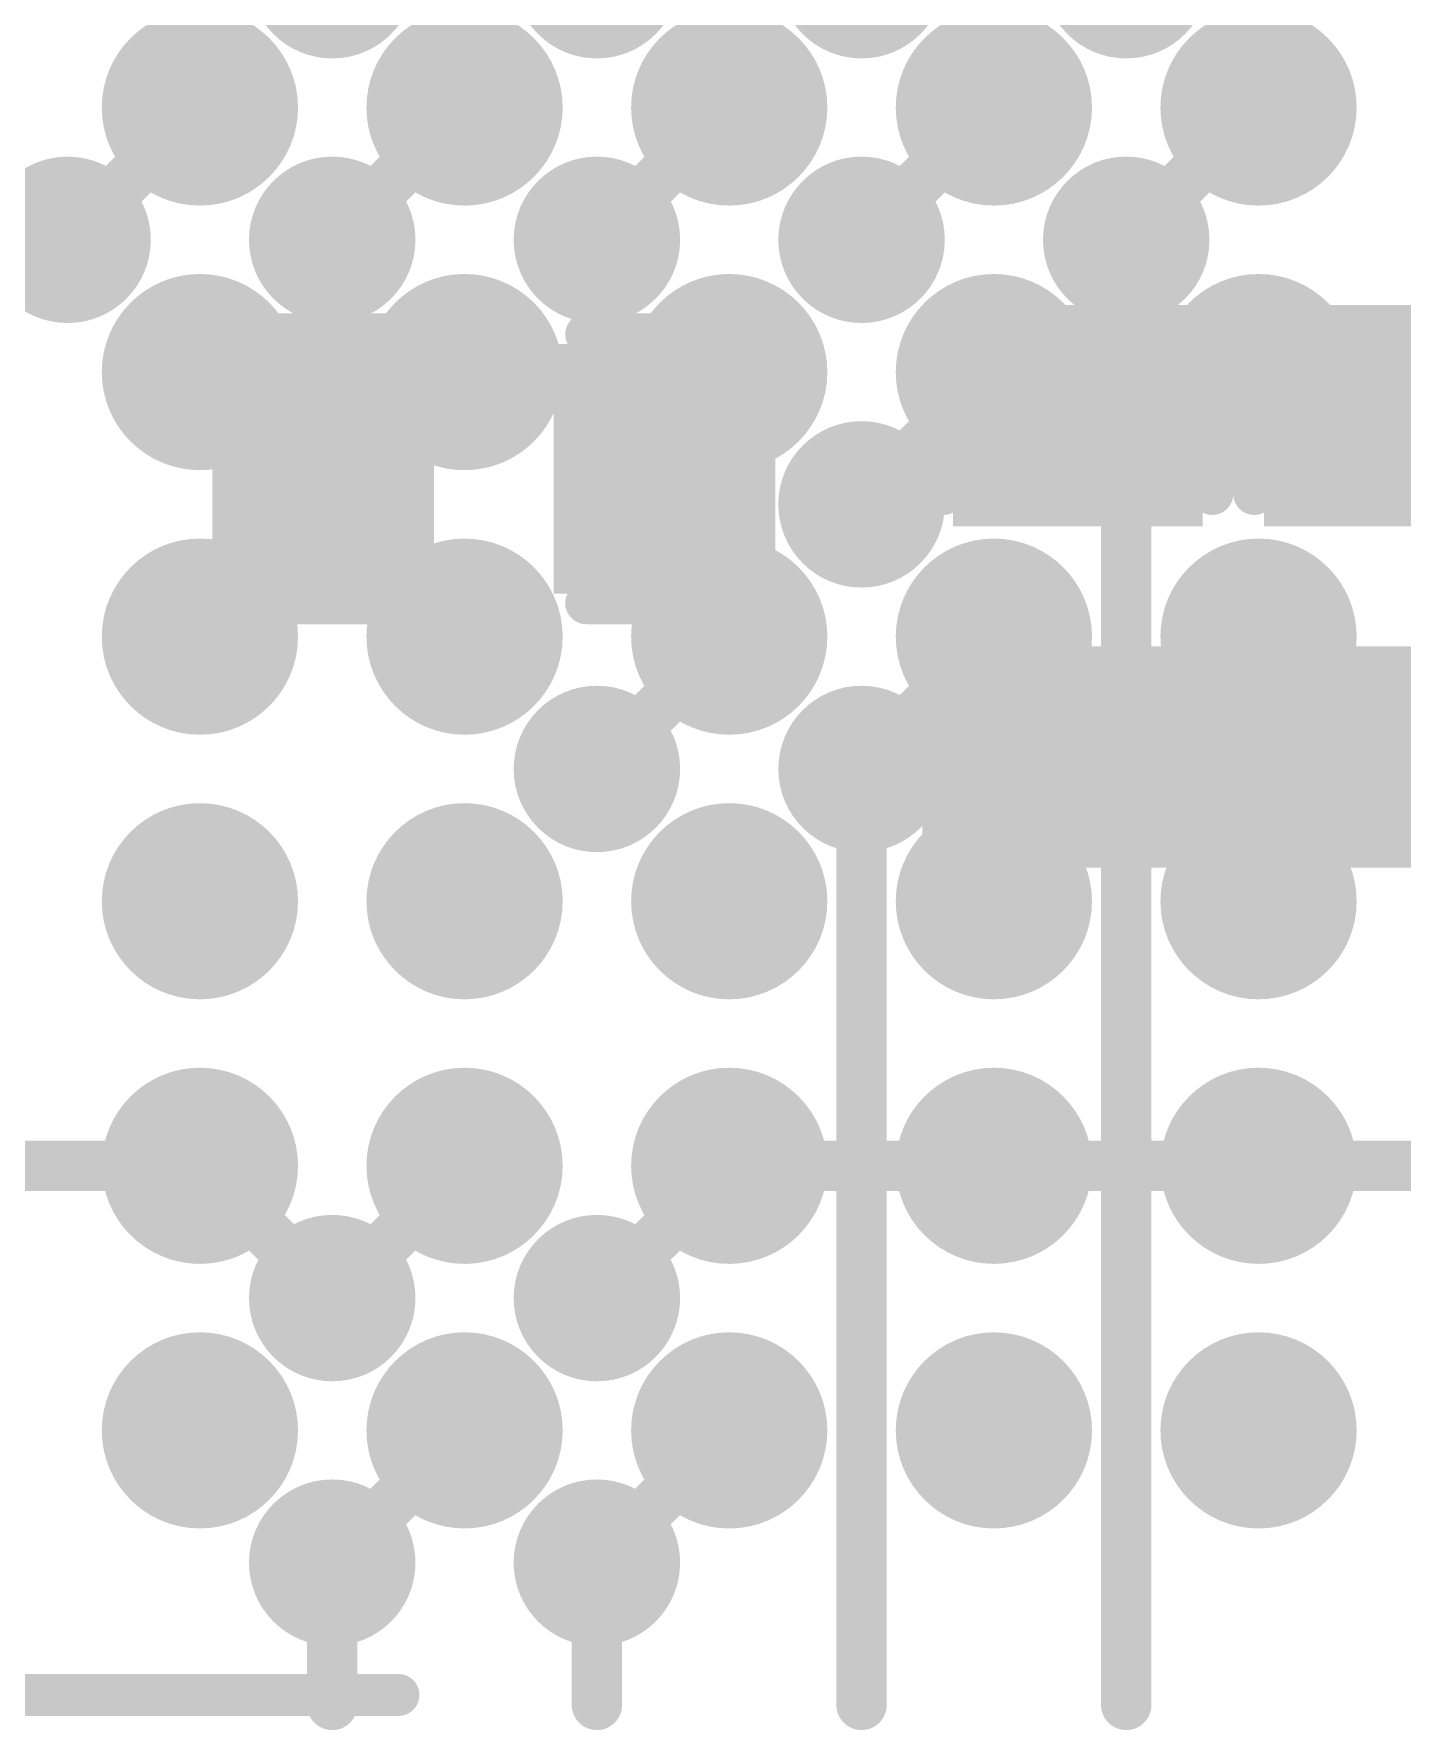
# Model space of a CAD drawing. Header units: inches. Extents: x 0 to 5376, y 0 to 5416.
# Drawn here: x 11.18 to 15.32, y 170.89 to 176.02 of the extents above; entities that cross this region are included whole.
import ezdxf

# ---------------------------------------------------------------- set-up
doc = ezdxf.new("R2010")
doc.units = ezdxf.units.IN
for name, color, linetype in [('Bottom Layer', 5, 'Continuous'), ('Bottom Overlay', 54, 'Continuous'), ('Bottom Paste', 16, 'Continuous'), ('Bottom Solder', 6, 'Continuous'), ('Layer 1', 16, 'Continuous'), ('Layer 2', 76, 'Continuous'), ('Top Layer', 1, 'Continuous'), ('Top Overlay', 2, 'Continuous'), ('Top Paste', 8, 'Continuous'), ('Top Solder', 216, 'Continuous'), ('Via Holes', 16, 'Continuous')]:
    doc.layers.add(name, color=color, linetype=linetype)

msp = doc.modelspace()

# ---------------------------------------------------------------- hatches: boundary and pattern name
at = {"layer": 'Bottom Layer'}
h = msp.add_hatch(color=5, dxfattribs=at)
edge = h.paths.add_edge_path()
edge.add_arc((11.2846, 175.3934), 0.15, 0, 360)
h = msp.add_hatch(color=5, dxfattribs=at)
edge = h.paths.add_edge_path()
edge.add_arc((12.0846, 175.3934), 0.15, 0, 360)
h = msp.add_hatch(color=5, dxfattribs=at)
edge = h.paths.add_edge_path()
edge.add_arc((12.8846, 175.3934), 0.15, 0, 360)
h = msp.add_hatch(color=5, dxfattribs=at)
edge = h.paths.add_edge_path()
edge.add_arc((13.6846, 175.3934), 0.15, 0, 360)
h = msp.add_hatch(color=5, dxfattribs=at)
edge = h.paths.add_edge_path()
edge.add_arc((14.4846, 175.3934), 0.15, 0, 360)
for points in [[(14.0209, 175.0439), (14.6559, 175.0439), (14.6559, 174.5867), (14.0209, 174.5867)], [(14.9607, 175.0439), (15.5957, 175.0439), (15.5957, 174.5867), (14.9607, 174.5867)], [(12.3318, 175.0185), (12.3318, 174.3835), (11.8746, 174.3835), (11.8746, 175.0185)], [(13.2716, 175.0185), (13.2716, 174.3835), (12.8144, 174.3835), (12.8144, 175.0185)], [(14.0209, 174.1041), (14.6559, 174.1041), (14.6559, 173.6469), (14.0209, 173.6469)], [(14.9607, 174.1041), (15.5957, 174.1041), (15.5957, 173.6469), (14.9607, 173.6469)]]:
    msp.add_hatch(color=5, dxfattribs=at).paths.add_polyline_path(points)
h = msp.add_hatch(color=5, dxfattribs=at)
edge = h.paths.add_edge_path()
edge.add_arc((13.6846, 174.5934), 0.15, 0, 360)
h = msp.add_hatch(color=5, dxfattribs=at)
edge = h.paths.add_edge_path()
edge.add_arc((12.8846, 173.7934), 0.15, 0, 360)
h = msp.add_hatch(color=5, dxfattribs=at)
edge = h.paths.add_edge_path()
edge.add_arc((13.6846, 173.7934), 0.15, 0, 360)
h = msp.add_hatch(color=5, dxfattribs=at)
edge = h.paths.add_edge_path()
edge.add_arc((12.0846, 172.1934), 0.15, 0, 360)
h = msp.add_hatch(color=5, dxfattribs=at)
edge = h.paths.add_edge_path()
edge.add_arc((12.8846, 172.1934), 0.15, 0, 360)
h = msp.add_hatch(color=5, dxfattribs=at)
edge = h.paths.add_edge_path()
edge.add_arc((12.0846, 171.3934), 0.15, 0, 360)
h = msp.add_hatch(color=5, dxfattribs=at)
edge = h.paths.add_edge_path()
edge.add_arc((12.8846, 171.3934), 0.15, 0, 360)
at = {"layer": 'Bottom Paste'}
for points in [[(14.0209, 175.0439), (14.6559, 175.0439), (14.6559, 174.5867), (14.0209, 174.5867)], [(14.9607, 175.0439), (15.5957, 175.0439), (15.5957, 174.5867), (14.9607, 174.5867)], [(12.3318, 175.0185), (12.3318, 174.3835), (11.8746, 174.3835), (11.8746, 175.0185)], [(13.2716, 175.0185), (13.2716, 174.3835), (12.8144, 174.3835), (12.8144, 175.0185)], [(14.0209, 174.1041), (14.6559, 174.1041), (14.6559, 173.6469), (14.0209, 173.6469)], [(14.9607, 174.1041), (15.5957, 174.1041), (15.5957, 173.6469), (14.9607, 173.6469)]]:
    msp.add_hatch(color=16, dxfattribs=at).paths.add_polyline_path(points)
at = {"layer": 'Bottom Solder'}
h = msp.add_hatch(color=6, dxfattribs=at)
edge = h.paths.add_edge_path()
edge.add_arc((12.0846, 176.1934), 0.2516, 0, 360)
h = msp.add_hatch(color=6, dxfattribs=at)
edge = h.paths.add_edge_path()
edge.add_arc((12.8846, 176.1934), 0.2516, 0, 360)
h = msp.add_hatch(color=6, dxfattribs=at)
edge = h.paths.add_edge_path()
edge.add_arc((13.6846, 176.1934), 0.2516, 0, 360)
h = msp.add_hatch(color=6, dxfattribs=at)
edge = h.paths.add_edge_path()
edge.add_arc((14.4846, 176.1934), 0.2516, 0, 360)
h = msp.add_hatch(color=6, dxfattribs=at)
edge = h.paths.add_edge_path()
edge.add_arc((11.2846, 175.3934), 0.2516, 0, 360)
h = msp.add_hatch(color=6, dxfattribs=at)
edge = h.paths.add_edge_path()
edge.add_arc((12.0846, 175.3934), 0.2516, 0, 360)
h = msp.add_hatch(color=6, dxfattribs=at)
edge = h.paths.add_edge_path()
edge.add_arc((12.8846, 175.3934), 0.2516, 0, 360)
h = msp.add_hatch(color=6, dxfattribs=at)
edge = h.paths.add_edge_path()
edge.add_arc((13.6846, 175.3934), 0.2516, 0, 360)
h = msp.add_hatch(color=6, dxfattribs=at)
edge = h.paths.add_edge_path()
edge.add_arc((14.4846, 175.3934), 0.2516, 0, 360)
for points in [[(13.9609, 175.1039), (14.7159, 175.1039), (14.7159, 174.5267), (13.9609, 174.5267)], [(14.9007, 175.1039), (15.6557, 175.1039), (15.6557, 174.5267), (14.9007, 174.5267)], [(12.3918, 175.0785), (12.3918, 174.3235), (11.8146, 174.3235), (11.8146, 175.0785)], [(13.3316, 175.0785), (13.3316, 174.3235), (12.7544, 174.3235), (12.7544, 175.0785)], [(13.9609, 174.1641), (14.7159, 174.1641), (14.7159, 173.5869), (13.9609, 173.5869)], [(14.9007, 174.1641), (15.6557, 174.1641), (15.6557, 173.5869), (14.9007, 173.5869)]]:
    msp.add_hatch(color=6, dxfattribs=at).paths.add_polyline_path(points)
h = msp.add_hatch(color=6, dxfattribs=at)
edge = h.paths.add_edge_path()
edge.add_arc((13.6846, 174.5934), 0.2516, 0, 360)
h = msp.add_hatch(color=6, dxfattribs=at)
edge = h.paths.add_edge_path()
edge.add_arc((12.8846, 173.7934), 0.2516, 0, 360)
h = msp.add_hatch(color=6, dxfattribs=at)
edge = h.paths.add_edge_path()
edge.add_arc((13.6846, 173.7934), 0.2516, 0, 360)
h = msp.add_hatch(color=6, dxfattribs=at)
edge = h.paths.add_edge_path()
edge.add_arc((12.0846, 172.1934), 0.2516, 0, 360)
h = msp.add_hatch(color=6, dxfattribs=at)
edge = h.paths.add_edge_path()
edge.add_arc((12.8846, 172.1934), 0.2516, 0, 360)
h = msp.add_hatch(color=6, dxfattribs=at)
edge = h.paths.add_edge_path()
edge.add_arc((12.0846, 171.3934), 0.2516, 0, 360)
h = msp.add_hatch(color=6, dxfattribs=at)
edge = h.paths.add_edge_path()
edge.add_arc((12.8846, 171.3934), 0.2516, 0, 360)
at = {"layer": 'Layer 1'}
h = msp.add_hatch(color=16, dxfattribs=at)
edge = h.paths.add_edge_path()
edge.add_arc((11.2846, 175.3934), 0.15, 0, 360)
h = msp.add_hatch(color=16, dxfattribs=at)
edge = h.paths.add_edge_path()
edge.add_arc((12.0846, 175.3934), 0.15, 0, 360)
h = msp.add_hatch(color=16, dxfattribs=at)
edge = h.paths.add_edge_path()
edge.add_arc((12.8846, 175.3934), 0.15, 0, 360)
h = msp.add_hatch(color=16, dxfattribs=at)
edge = h.paths.add_edge_path()
edge.add_arc((13.6846, 175.3934), 0.15, 0, 360)
h = msp.add_hatch(color=16, dxfattribs=at)
edge = h.paths.add_edge_path()
edge.add_arc((14.4846, 175.3934), 0.15, 0, 360)
h = msp.add_hatch(color=16, dxfattribs=at)
edge = h.paths.add_edge_path()
edge.add_arc((13.6846, 174.5934), 0.15, 0, 360)
h = msp.add_hatch(color=16, dxfattribs=at)
edge = h.paths.add_edge_path()
edge.add_arc((12.8846, 173.7934), 0.15, 0, 360)
h = msp.add_hatch(color=16, dxfattribs=at)
edge = h.paths.add_edge_path()
edge.add_arc((13.6846, 173.7934), 0.15, 0, 360)
h = msp.add_hatch(color=16, dxfattribs=at)
edge = h.paths.add_edge_path()
edge.add_arc((12.0846, 172.1934), 0.15, 0, 360)
h = msp.add_hatch(color=16, dxfattribs=at)
edge = h.paths.add_edge_path()
edge.add_arc((12.8846, 172.1934), 0.15, 0, 360)
h = msp.add_hatch(color=16, dxfattribs=at)
edge = h.paths.add_edge_path()
edge.add_arc((12.0846, 171.3934), 0.15, 0, 360)
h = msp.add_hatch(color=16, dxfattribs=at)
edge = h.paths.add_edge_path()
edge.add_arc((12.8846, 171.3934), 0.15, 0, 360)
at = {"layer": 'Layer 2'}
h = msp.add_hatch(color=76, dxfattribs=at)
edge = h.paths.add_edge_path()
edge.add_arc((11.2846, 175.3934), 0.15, 0, 360)
h = msp.add_hatch(color=76, dxfattribs=at)
edge = h.paths.add_edge_path()
edge.add_arc((12.0846, 175.3934), 0.15, 0, 360)
h = msp.add_hatch(color=76, dxfattribs=at)
edge = h.paths.add_edge_path()
edge.add_arc((12.8846, 175.3934), 0.15, 0, 360)
h = msp.add_hatch(color=76, dxfattribs=at)
edge = h.paths.add_edge_path()
edge.add_arc((13.6846, 175.3934), 0.15, 0, 360)
h = msp.add_hatch(color=76, dxfattribs=at)
edge = h.paths.add_edge_path()
edge.add_arc((14.4846, 175.3934), 0.15, 0, 360)
h = msp.add_hatch(color=76, dxfattribs=at)
edge = h.paths.add_edge_path()
edge.add_arc((13.6846, 174.5934), 0.15, 0, 360)
h = msp.add_hatch(color=76, dxfattribs=at)
edge = h.paths.add_edge_path()
edge.add_arc((12.8846, 173.7934), 0.15, 0, 360)
h = msp.add_hatch(color=76, dxfattribs=at)
edge = h.paths.add_edge_path()
edge.add_arc((13.6846, 173.7934), 0.15, 0, 360)
h = msp.add_hatch(color=76, dxfattribs=at)
edge = h.paths.add_edge_path()
edge.add_arc((12.0846, 172.1934), 0.15, 0, 360)
h = msp.add_hatch(color=76, dxfattribs=at)
edge = h.paths.add_edge_path()
edge.add_arc((12.8846, 172.1934), 0.15, 0, 360)
h = msp.add_hatch(color=76, dxfattribs=at)
edge = h.paths.add_edge_path()
edge.add_arc((12.0846, 171.3934), 0.15, 0, 360)
h = msp.add_hatch(color=76, dxfattribs=at)
edge = h.paths.add_edge_path()
edge.add_arc((12.8846, 171.3934), 0.15, 0, 360)
at = {"layer": 'Top Layer'}
h = msp.add_hatch(color=1, dxfattribs=at)
edge = h.paths.add_edge_path()
edge.add_arc((11.6846, 175.7934), 0.195, 0, 360)
h = msp.add_hatch(color=1, dxfattribs=at)
edge = h.paths.add_edge_path()
edge.add_arc((12.4846, 175.7934), 0.195, 0, 360)
h = msp.add_hatch(color=1, dxfattribs=at)
edge = h.paths.add_edge_path()
edge.add_arc((13.2846, 175.7934), 0.195, 0, 360)
h = msp.add_hatch(color=1, dxfattribs=at)
edge = h.paths.add_edge_path()
edge.add_arc((14.0846, 175.7934), 0.195, 0, 360)
h = msp.add_hatch(color=1, dxfattribs=at)
edge = h.paths.add_edge_path()
edge.add_arc((14.8846, 175.7934), 0.195, 0, 360)
h = msp.add_hatch(color=1, dxfattribs=at)
edge = h.paths.add_edge_path()
edge.add_arc((11.2846, 175.3934), 0.15, 0, 360)
h = msp.add_hatch(color=1, dxfattribs=at)
edge = h.paths.add_edge_path()
edge.add_arc((12.0846, 175.3934), 0.15, 0, 360)
h = msp.add_hatch(color=1, dxfattribs=at)
edge = h.paths.add_edge_path()
edge.add_arc((12.8846, 175.3934), 0.15, 0, 360)
h = msp.add_hatch(color=1, dxfattribs=at)
edge = h.paths.add_edge_path()
edge.add_arc((13.6846, 175.3934), 0.15, 0, 360)
h = msp.add_hatch(color=1, dxfattribs=at)
edge = h.paths.add_edge_path()
edge.add_arc((14.4846, 175.3934), 0.15, 0, 360)
h = msp.add_hatch(color=1, dxfattribs=at)
edge = h.paths.add_edge_path()
edge.add_arc((11.6846, 174.9934), 0.195, 0, 360)
h = msp.add_hatch(color=1, dxfattribs=at)
edge = h.paths.add_edge_path()
edge.add_arc((12.4846, 174.9934), 0.195, 0, 360)
h = msp.add_hatch(color=1, dxfattribs=at)
edge = h.paths.add_edge_path()
edge.add_arc((13.2846, 174.9934), 0.195, 0, 360)
h = msp.add_hatch(color=1, dxfattribs=at)
edge = h.paths.add_edge_path()
edge.add_arc((14.0846, 174.9934), 0.195, 0, 360)
h = msp.add_hatch(color=1, dxfattribs=at)
edge = h.paths.add_edge_path()
edge.add_arc((14.8846, 174.9934), 0.195, 0, 360)
h = msp.add_hatch(color=1, dxfattribs=at)
edge = h.paths.add_edge_path()
edge.add_arc((13.6846, 174.5934), 0.15, 0, 360)
h = msp.add_hatch(color=1, dxfattribs=at)
edge = h.paths.add_edge_path()
edge.add_arc((11.6846, 174.1934), 0.195, 0, 360)
h = msp.add_hatch(color=1, dxfattribs=at)
edge = h.paths.add_edge_path()
edge.add_arc((12.4846, 174.1934), 0.195, 0, 360)
h = msp.add_hatch(color=1, dxfattribs=at)
edge = h.paths.add_edge_path()
edge.add_arc((13.2846, 174.1934), 0.195, 0, 360)
h = msp.add_hatch(color=1, dxfattribs=at)
edge = h.paths.add_edge_path()
edge.add_arc((14.0846, 174.1934), 0.195, 0, 360)
h = msp.add_hatch(color=1, dxfattribs=at)
edge = h.paths.add_edge_path()
edge.add_arc((14.8846, 174.1934), 0.195, 0, 360)
h = msp.add_hatch(color=1, dxfattribs=at)
edge = h.paths.add_edge_path()
edge.add_arc((12.8846, 173.7934), 0.15, 0, 360)
h = msp.add_hatch(color=1, dxfattribs=at)
edge = h.paths.add_edge_path()
edge.add_arc((13.6846, 173.7934), 0.15, 0, 360)
h = msp.add_hatch(color=1, dxfattribs=at)
edge = h.paths.add_edge_path()
edge.add_arc((11.6846, 173.3934), 0.195, 0, 360)
h = msp.add_hatch(color=1, dxfattribs=at)
edge = h.paths.add_edge_path()
edge.add_arc((12.4846, 173.3934), 0.195, 0, 360)
h = msp.add_hatch(color=1, dxfattribs=at)
edge = h.paths.add_edge_path()
edge.add_arc((13.2846, 173.3934), 0.195, 0, 360)
h = msp.add_hatch(color=1, dxfattribs=at)
edge = h.paths.add_edge_path()
edge.add_arc((14.0846, 173.3934), 0.195, 0, 360)
h = msp.add_hatch(color=1, dxfattribs=at)
edge = h.paths.add_edge_path()
edge.add_arc((14.8846, 173.3934), 0.195, 0, 360)
h = msp.add_hatch(color=1, dxfattribs=at)
edge = h.paths.add_edge_path()
edge.add_arc((11.6846, 172.5934), 0.195, 0, 360)
h = msp.add_hatch(color=1, dxfattribs=at)
edge = h.paths.add_edge_path()
edge.add_arc((12.4846, 172.5934), 0.195, 0, 360)
h = msp.add_hatch(color=1, dxfattribs=at)
edge = h.paths.add_edge_path()
edge.add_arc((13.2846, 172.5934), 0.195, 0, 360)
h = msp.add_hatch(color=1, dxfattribs=at)
edge = h.paths.add_edge_path()
edge.add_arc((14.0846, 172.5934), 0.195, 0, 360)
h = msp.add_hatch(color=1, dxfattribs=at)
edge = h.paths.add_edge_path()
edge.add_arc((14.8846, 172.5934), 0.195, 0, 360)
h = msp.add_hatch(color=1, dxfattribs=at)
edge = h.paths.add_edge_path()
edge.add_arc((12.0846, 172.1934), 0.15, 0, 360)
h = msp.add_hatch(color=1, dxfattribs=at)
edge = h.paths.add_edge_path()
edge.add_arc((12.8846, 172.1934), 0.15, 0, 360)
h = msp.add_hatch(color=1, dxfattribs=at)
edge = h.paths.add_edge_path()
edge.add_arc((11.6846, 171.7934), 0.195, 0, 360)
h = msp.add_hatch(color=1, dxfattribs=at)
edge = h.paths.add_edge_path()
edge.add_arc((12.4846, 171.7934), 0.195, 0, 360)
h = msp.add_hatch(color=1, dxfattribs=at)
edge = h.paths.add_edge_path()
edge.add_arc((13.2846, 171.7934), 0.195, 0, 360)
h = msp.add_hatch(color=1, dxfattribs=at)
edge = h.paths.add_edge_path()
edge.add_arc((14.0846, 171.7934), 0.195, 0, 360)
h = msp.add_hatch(color=1, dxfattribs=at)
edge = h.paths.add_edge_path()
edge.add_arc((14.8846, 171.7934), 0.195, 0, 360)
h = msp.add_hatch(color=1, dxfattribs=at)
edge = h.paths.add_edge_path()
edge.add_arc((12.0846, 171.3934), 0.15, 0, 360)
h = msp.add_hatch(color=1, dxfattribs=at)
edge = h.paths.add_edge_path()
edge.add_arc((12.8846, 171.3934), 0.15, 0, 360)
at = {"layer": 'Top Paste'}
h = msp.add_hatch(color=8, dxfattribs=at)
edge = h.paths.add_edge_path()
edge.add_arc((11.6846, 175.7934), 0.195, 0, 360)
h = msp.add_hatch(color=8, dxfattribs=at)
edge = h.paths.add_edge_path()
edge.add_arc((12.4846, 175.7934), 0.195, 0, 360)
h = msp.add_hatch(color=8, dxfattribs=at)
edge = h.paths.add_edge_path()
edge.add_arc((13.2846, 175.7934), 0.195, 0, 360)
h = msp.add_hatch(color=8, dxfattribs=at)
edge = h.paths.add_edge_path()
edge.add_arc((14.0846, 175.7934), 0.195, 0, 360)
h = msp.add_hatch(color=8, dxfattribs=at)
edge = h.paths.add_edge_path()
edge.add_arc((14.8846, 175.7934), 0.195, 0, 360)
h = msp.add_hatch(color=8, dxfattribs=at)
edge = h.paths.add_edge_path()
edge.add_arc((11.6846, 174.9934), 0.195, 0, 360)
h = msp.add_hatch(color=8, dxfattribs=at)
edge = h.paths.add_edge_path()
edge.add_arc((12.4846, 174.9934), 0.195, 0, 360)
h = msp.add_hatch(color=8, dxfattribs=at)
edge = h.paths.add_edge_path()
edge.add_arc((13.2846, 174.9934), 0.195, 0, 360)
h = msp.add_hatch(color=8, dxfattribs=at)
edge = h.paths.add_edge_path()
edge.add_arc((14.0846, 174.9934), 0.195, 0, 360)
h = msp.add_hatch(color=8, dxfattribs=at)
edge = h.paths.add_edge_path()
edge.add_arc((14.8846, 174.9934), 0.195, 0, 360)
h = msp.add_hatch(color=8, dxfattribs=at)
edge = h.paths.add_edge_path()
edge.add_arc((11.6846, 174.1934), 0.195, 0, 360)
h = msp.add_hatch(color=8, dxfattribs=at)
edge = h.paths.add_edge_path()
edge.add_arc((12.4846, 174.1934), 0.195, 0, 360)
h = msp.add_hatch(color=8, dxfattribs=at)
edge = h.paths.add_edge_path()
edge.add_arc((13.2846, 174.1934), 0.195, 0, 360)
h = msp.add_hatch(color=8, dxfattribs=at)
edge = h.paths.add_edge_path()
edge.add_arc((14.0846, 174.1934), 0.195, 0, 360)
h = msp.add_hatch(color=8, dxfattribs=at)
edge = h.paths.add_edge_path()
edge.add_arc((14.8846, 174.1934), 0.195, 0, 360)
h = msp.add_hatch(color=8, dxfattribs=at)
edge = h.paths.add_edge_path()
edge.add_arc((11.6846, 173.3934), 0.195, 0, 360)
h = msp.add_hatch(color=8, dxfattribs=at)
edge = h.paths.add_edge_path()
edge.add_arc((12.4846, 173.3934), 0.195, 0, 360)
h = msp.add_hatch(color=8, dxfattribs=at)
edge = h.paths.add_edge_path()
edge.add_arc((13.2846, 173.3934), 0.195, 0, 360)
h = msp.add_hatch(color=8, dxfattribs=at)
edge = h.paths.add_edge_path()
edge.add_arc((14.0846, 173.3934), 0.195, 0, 360)
h = msp.add_hatch(color=8, dxfattribs=at)
edge = h.paths.add_edge_path()
edge.add_arc((14.8846, 173.3934), 0.195, 0, 360)
h = msp.add_hatch(color=8, dxfattribs=at)
edge = h.paths.add_edge_path()
edge.add_arc((11.6846, 172.5934), 0.195, 0, 360)
h = msp.add_hatch(color=8, dxfattribs=at)
edge = h.paths.add_edge_path()
edge.add_arc((12.4846, 172.5934), 0.195, 0, 360)
h = msp.add_hatch(color=8, dxfattribs=at)
edge = h.paths.add_edge_path()
edge.add_arc((13.2846, 172.5934), 0.195, 0, 360)
h = msp.add_hatch(color=8, dxfattribs=at)
edge = h.paths.add_edge_path()
edge.add_arc((14.0846, 172.5934), 0.195, 0, 360)
h = msp.add_hatch(color=8, dxfattribs=at)
edge = h.paths.add_edge_path()
edge.add_arc((14.8846, 172.5934), 0.195, 0, 360)
h = msp.add_hatch(color=8, dxfattribs=at)
edge = h.paths.add_edge_path()
edge.add_arc((11.6846, 171.7934), 0.195, 0, 360)
h = msp.add_hatch(color=8, dxfattribs=at)
edge = h.paths.add_edge_path()
edge.add_arc((12.4846, 171.7934), 0.195, 0, 360)
h = msp.add_hatch(color=8, dxfattribs=at)
edge = h.paths.add_edge_path()
edge.add_arc((13.2846, 171.7934), 0.195, 0, 360)
h = msp.add_hatch(color=8, dxfattribs=at)
edge = h.paths.add_edge_path()
edge.add_arc((14.0846, 171.7934), 0.195, 0, 360)
h = msp.add_hatch(color=8, dxfattribs=at)
edge = h.paths.add_edge_path()
edge.add_arc((14.8846, 171.7934), 0.195, 0, 360)
at = {"layer": 'Top Solder'}
h = msp.add_hatch(color=216, dxfattribs=at)
edge = h.paths.add_edge_path()
edge.add_arc((12.0846, 176.1934), 0.2516, 0, 360)
h = msp.add_hatch(color=216, dxfattribs=at)
edge = h.paths.add_edge_path()
edge.add_arc((12.8846, 176.1934), 0.2516, 0, 360)
h = msp.add_hatch(color=216, dxfattribs=at)
edge = h.paths.add_edge_path()
edge.add_arc((13.6846, 176.1934), 0.2516, 0, 360)
h = msp.add_hatch(color=216, dxfattribs=at)
edge = h.paths.add_edge_path()
edge.add_arc((14.4846, 176.1934), 0.2516, 0, 360)
h = msp.add_hatch(color=216, dxfattribs=at)
edge = h.paths.add_edge_path()
edge.add_arc((11.6846, 175.7934), 0.2966, 0, 360)
h = msp.add_hatch(color=216, dxfattribs=at)
edge = h.paths.add_edge_path()
edge.add_arc((12.4846, 175.7934), 0.2966, 0, 360)
h = msp.add_hatch(color=216, dxfattribs=at)
edge = h.paths.add_edge_path()
edge.add_arc((13.2846, 175.7934), 0.2966, 0, 360)
h = msp.add_hatch(color=216, dxfattribs=at)
edge = h.paths.add_edge_path()
edge.add_arc((14.0846, 175.7934), 0.2966, 0, 360)
h = msp.add_hatch(color=216, dxfattribs=at)
edge = h.paths.add_edge_path()
edge.add_arc((14.8846, 175.7934), 0.2966, 0, 360)
h = msp.add_hatch(color=216, dxfattribs=at)
edge = h.paths.add_edge_path()
edge.add_arc((11.2846, 175.3934), 0.2516, 0, 360)
h = msp.add_hatch(color=216, dxfattribs=at)
edge = h.paths.add_edge_path()
edge.add_arc((12.0846, 175.3934), 0.2516, 0, 360)
h = msp.add_hatch(color=216, dxfattribs=at)
edge = h.paths.add_edge_path()
edge.add_arc((12.8846, 175.3934), 0.2516, 0, 360)
h = msp.add_hatch(color=216, dxfattribs=at)
edge = h.paths.add_edge_path()
edge.add_arc((13.6846, 175.3934), 0.2516, 0, 360)
h = msp.add_hatch(color=216, dxfattribs=at)
edge = h.paths.add_edge_path()
edge.add_arc((14.4846, 175.3934), 0.2516, 0, 360)
h = msp.add_hatch(color=216, dxfattribs=at)
edge = h.paths.add_edge_path()
edge.add_arc((11.6846, 174.9934), 0.2966, 0, 360)
h = msp.add_hatch(color=216, dxfattribs=at)
edge = h.paths.add_edge_path()
edge.add_arc((12.4846, 174.9934), 0.2966, 0, 360)
h = msp.add_hatch(color=216, dxfattribs=at)
edge = h.paths.add_edge_path()
edge.add_arc((13.2846, 174.9934), 0.2966, 0, 360)
h = msp.add_hatch(color=216, dxfattribs=at)
edge = h.paths.add_edge_path()
edge.add_arc((14.0846, 174.9934), 0.2966, 0, 360)
h = msp.add_hatch(color=216, dxfattribs=at)
edge = h.paths.add_edge_path()
edge.add_arc((14.8846, 174.9934), 0.2966, 0, 360)
h = msp.add_hatch(color=216, dxfattribs=at)
edge = h.paths.add_edge_path()
edge.add_arc((13.6846, 174.5934), 0.2516, 0, 360)
h = msp.add_hatch(color=216, dxfattribs=at)
edge = h.paths.add_edge_path()
edge.add_arc((11.6846, 174.1934), 0.2966, 0, 360)
h = msp.add_hatch(color=216, dxfattribs=at)
edge = h.paths.add_edge_path()
edge.add_arc((12.4846, 174.1934), 0.2966, 0, 360)
h = msp.add_hatch(color=216, dxfattribs=at)
edge = h.paths.add_edge_path()
edge.add_arc((13.2846, 174.1934), 0.2966, 0, 360)
h = msp.add_hatch(color=216, dxfattribs=at)
edge = h.paths.add_edge_path()
edge.add_arc((14.0846, 174.1934), 0.2966, 0, 360)
h = msp.add_hatch(color=216, dxfattribs=at)
edge = h.paths.add_edge_path()
edge.add_arc((14.8846, 174.1934), 0.2966, 0, 360)
h = msp.add_hatch(color=216, dxfattribs=at)
edge = h.paths.add_edge_path()
edge.add_arc((12.8846, 173.7934), 0.2516, 0, 360)
h = msp.add_hatch(color=216, dxfattribs=at)
edge = h.paths.add_edge_path()
edge.add_arc((13.6846, 173.7934), 0.2516, 0, 360)
h = msp.add_hatch(color=216, dxfattribs=at)
edge = h.paths.add_edge_path()
edge.add_arc((11.6846, 173.3934), 0.2966, 0, 360)
h = msp.add_hatch(color=216, dxfattribs=at)
edge = h.paths.add_edge_path()
edge.add_arc((12.4846, 173.3934), 0.2966, 0, 360)
h = msp.add_hatch(color=216, dxfattribs=at)
edge = h.paths.add_edge_path()
edge.add_arc((13.2846, 173.3934), 0.2966, 0, 360)
h = msp.add_hatch(color=216, dxfattribs=at)
edge = h.paths.add_edge_path()
edge.add_arc((14.0846, 173.3934), 0.2966, 0, 360)
h = msp.add_hatch(color=216, dxfattribs=at)
edge = h.paths.add_edge_path()
edge.add_arc((14.8846, 173.3934), 0.2966, 0, 360)
h = msp.add_hatch(color=216, dxfattribs=at)
edge = h.paths.add_edge_path()
edge.add_arc((11.6846, 172.5934), 0.2966, 0, 360)
h = msp.add_hatch(color=216, dxfattribs=at)
edge = h.paths.add_edge_path()
edge.add_arc((12.4846, 172.5934), 0.2966, 0, 360)
h = msp.add_hatch(color=216, dxfattribs=at)
edge = h.paths.add_edge_path()
edge.add_arc((13.2846, 172.5934), 0.2966, 0, 360)
h = msp.add_hatch(color=216, dxfattribs=at)
edge = h.paths.add_edge_path()
edge.add_arc((14.0846, 172.5934), 0.2966, 0, 360)
h = msp.add_hatch(color=216, dxfattribs=at)
edge = h.paths.add_edge_path()
edge.add_arc((14.8846, 172.5934), 0.2966, 0, 360)
h = msp.add_hatch(color=216, dxfattribs=at)
edge = h.paths.add_edge_path()
edge.add_arc((12.0846, 172.1934), 0.2516, 0, 360)
h = msp.add_hatch(color=216, dxfattribs=at)
edge = h.paths.add_edge_path()
edge.add_arc((12.8846, 172.1934), 0.2516, 0, 360)
h = msp.add_hatch(color=216, dxfattribs=at)
edge = h.paths.add_edge_path()
edge.add_arc((11.6846, 171.7934), 0.2966, 0, 360)
h = msp.add_hatch(color=216, dxfattribs=at)
edge = h.paths.add_edge_path()
edge.add_arc((12.4846, 171.7934), 0.2966, 0, 360)
h = msp.add_hatch(color=216, dxfattribs=at)
edge = h.paths.add_edge_path()
edge.add_arc((13.2846, 171.7934), 0.2966, 0, 360)
h = msp.add_hatch(color=216, dxfattribs=at)
edge = h.paths.add_edge_path()
edge.add_arc((14.0846, 171.7934), 0.2966, 0, 360)
h = msp.add_hatch(color=216, dxfattribs=at)
edge = h.paths.add_edge_path()
edge.add_arc((14.8846, 171.7934), 0.2966, 0, 360)
h = msp.add_hatch(color=216, dxfattribs=at)
edge = h.paths.add_edge_path()
edge.add_arc((12.0846, 171.3934), 0.2516, 0, 360)
h = msp.add_hatch(color=216, dxfattribs=at)
edge = h.paths.add_edge_path()
edge.add_arc((12.8846, 171.3934), 0.2516, 0, 360)
at = {"layer": 'Via Holes'}
h = msp.add_hatch(color=7, dxfattribs=at)
edge = h.paths.add_edge_path()
edge.add_arc((11.2846, 175.3934), 0.1, 0, 360)
h = msp.add_hatch(color=7, dxfattribs=at)
edge = h.paths.add_edge_path()
edge.add_arc((12.0846, 175.3934), 0.1, 0, 360)
h = msp.add_hatch(color=7, dxfattribs=at)
edge = h.paths.add_edge_path()
edge.add_arc((12.8846, 175.3934), 0.1, 0, 360)
h = msp.add_hatch(color=7, dxfattribs=at)
edge = h.paths.add_edge_path()
edge.add_arc((13.6846, 175.3934), 0.1, 0, 360)
h = msp.add_hatch(color=7, dxfattribs=at)
edge = h.paths.add_edge_path()
edge.add_arc((14.4846, 175.3934), 0.1, 0, 360)
h = msp.add_hatch(color=7, dxfattribs=at)
edge = h.paths.add_edge_path()
edge.add_arc((13.6846, 174.5934), 0.1, 0, 360)
h = msp.add_hatch(color=7, dxfattribs=at)
edge = h.paths.add_edge_path()
edge.add_arc((12.8846, 173.7934), 0.1, 0, 360)
h = msp.add_hatch(color=7, dxfattribs=at)
edge = h.paths.add_edge_path()
edge.add_arc((13.6846, 173.7934), 0.1, 0, 360)
h = msp.add_hatch(color=7, dxfattribs=at)
edge = h.paths.add_edge_path()
edge.add_arc((12.0846, 172.1934), 0.1, 0, 360)
h = msp.add_hatch(color=7, dxfattribs=at)
edge = h.paths.add_edge_path()
edge.add_arc((12.8846, 172.1934), 0.1, 0, 360)
h = msp.add_hatch(color=7, dxfattribs=at)
edge = h.paths.add_edge_path()
edge.add_arc((12.0846, 171.3934), 0.1, 0, 360)
h = msp.add_hatch(color=7, dxfattribs=at)
edge = h.paths.add_edge_path()
edge.add_arc((12.8846, 171.3934), 0.1, 0, 360)

# ---------------------------------------------------------------- linework, layer by layer
at = {"layer": 'Bottom Overlay', "const_width": 0.127}
for points in [[(11.7857, 174.2946), (11.7857, 175.1074)], [(11.7857, 175.1074), (12.2937, 175.1074)], [(12.8525, 175.1074), (13.3605, 175.1074)], [(13.3605, 174.2946), (13.3605, 175.1074)], [(13.932, 175.1328), (14.7448, 175.1328)], [(13.932, 174.6248), (13.932, 175.1328)], [(14.7448, 174.6248), (14.7448, 175.1328)], [(14.8718, 175.1328), (15.6846, 175.1328)], [(14.8718, 174.6248), (14.8718, 175.1328)], [(11.7857, 174.2946), (12.2937, 174.2946)], [(12.8525, 174.2946), (13.3605, 174.2946)], [(13.932, 173.558), (13.932, 174.066)], [(14.7448, 173.558), (14.7448, 174.066)], [(14.8718, 173.558), (14.8718, 174.066)], [(13.932, 173.558), (14.7448, 173.558)], [(14.8718, 173.558), (15.6846, 173.558)]]:
    msp.add_lwpolyline(points, dxfattribs=at)
at = {"layer": 'Bottom Overlay', "const_width": 0.0635}
for points in [[(11.7539, 175.1074, 1), (11.8174, 175.1074, 1)], [(11.7539, 175.1074, 1), (11.8174, 175.1074, 1)], [(12.2619, 175.1074, 1), (12.3254, 175.1074, 1)], [(12.8207, 175.1074, 1), (12.8842, 175.1074, 1)], [(13.3287, 175.1074, 1), (13.3922, 175.1074, 1)], [(13.3287, 175.1074, 1), (13.3922, 175.1074, 1)], [(13.9002, 175.1328, 1), (13.9637, 175.1328, 1)], [(13.9002, 175.1328, 1), (13.9637, 175.1328, 1)], [(14.713, 175.1328, 1), (14.7765, 175.1328, 1)], [(14.713, 175.1328, 1), (14.7765, 175.1328, 1)], [(14.84, 175.1328, 1), (14.9035, 175.1328, 1)], [(14.84, 175.1328, 1), (14.9035, 175.1328, 1)], [(13.9002, 174.6248, 1), (13.9637, 174.6248, 1)], [(14.713, 174.6248, 1), (14.7765, 174.6248, 1)], [(14.84, 174.6248, 1), (14.9035, 174.6248, 1)], [(11.7539, 174.2946, 1), (11.8174, 174.2946, 1)], [(11.7539, 174.2946, 1), (11.8174, 174.2946, 1)], [(12.2619, 174.2946, 1), (12.3254, 174.2946, 1)], [(12.8207, 174.2946, 1), (12.8842, 174.2946, 1)], [(13.3287, 174.2946, 1), (13.3922, 174.2946, 1)], [(13.3287, 174.2946, 1), (13.3922, 174.2946, 1)], [(13.9002, 174.066, 1), (13.9637, 174.066, 1)], [(14.713, 174.066, 1), (14.7765, 174.066, 1)], [(14.84, 174.066, 1), (14.9035, 174.066, 1)], [(13.9002, 173.558, 1), (13.9637, 173.558, 1)], [(13.9002, 173.558, 1), (13.9637, 173.558, 1)], [(14.713, 173.558, 1), (14.7765, 173.558, 1)], [(14.713, 173.558, 1), (14.7765, 173.558, 1)], [(14.84, 173.558, 1), (14.9035, 173.558, 1)], [(14.84, 173.558, 1), (14.9035, 173.558, 1)]]:
    msp.add_lwpolyline(points, format="xyb", close=True, dxfattribs=at)
at = {"layer": 'Layer 1', "const_width": 0.1524}
for points in [[(9.2546, 172.5934), (11.6846, 172.5934)], [(11.6846, 172.5934), (12.0846, 172.1934)], [(12.8846, 172.1934), (13.2846, 172.5934)], [(13.2846, 172.5934), (21.3146, 172.5934)]]:
    msp.add_lwpolyline(points, dxfattribs=at)
at = {"layer": 'Layer 1', "const_width": 0.0762}
for points in [[(11.6465, 172.5934, 1), (11.7227, 172.5934, 1)], [(11.6465, 172.5934, 1), (11.7227, 172.5934, 1)], [(13.2465, 172.5934, 1), (13.3227, 172.5934, 1)], [(13.2465, 172.5934, 1), (13.3227, 172.5934, 1)], [(12.0465, 172.1934, 1), (12.1227, 172.1934, 1)], [(12.8465, 172.1934, 1), (12.9227, 172.1934, 1)]]:
    msp.add_lwpolyline(points, format="xyb", close=True, dxfattribs=at)
at = {"layer": 'Top Layer', "const_width": 0.1524}
for points in [[(11.2846, 175.3934), (11.6846, 175.7934)], [(12.0846, 175.3934), (12.4846, 175.7934)], [(12.8846, 175.3934), (13.2846, 175.7934)], [(13.6846, 175.3934), (14.0846, 175.7934)], [(14.4846, 175.3934), (14.8846, 175.7934)], [(14.4846, 170.9634), (14.4846, 175.3934)], [(13.6846, 174.5934), (14.0846, 174.9934)], [(12.8846, 173.7934), (13.2846, 174.1934)], [(13.6846, 173.7934), (14.0846, 174.1934)], [(13.6846, 170.9634), (13.6846, 173.7934)], [(12.0846, 172.1934), (12.4846, 172.5934)], [(12.8846, 172.1934), (13.2846, 172.5934)], [(12.0846, 171.3934), (12.4846, 171.7934)], [(12.8846, 171.3934), (13.2846, 171.7934)], [(12.0846, 170.9634), (12.0846, 171.3934)], [(12.8846, 170.9634), (12.8846, 171.3934)]]:
    msp.add_lwpolyline(points, dxfattribs=at)
at = {"layer": 'Top Layer', "const_width": 0.0762}
for points in [[(11.6465, 175.7934, 1), (11.7227, 175.7934, 1)], [(12.4465, 175.7934, 1), (12.5227, 175.7934, 1)], [(13.2465, 175.7934, 1), (13.3227, 175.7934, 1)], [(14.0465, 175.7934, 1), (14.1227, 175.7934, 1)], [(14.8465, 175.7934, 1), (14.9227, 175.7934, 1)], [(11.2465, 175.3934, 1), (11.3227, 175.3934, 1)], [(12.0465, 175.3934, 1), (12.1227, 175.3934, 1)], [(12.8465, 175.3934, 1), (12.9227, 175.3934, 1)], [(13.6465, 175.3934, 1), (13.7227, 175.3934, 1)], [(14.4465, 175.3934, 1), (14.5227, 175.3934, 1)], [(14.4465, 175.3934, 1), (14.5227, 175.3934, 1)], [(14.0465, 174.9934, 1), (14.1227, 174.9934, 1)], [(13.6465, 174.5934, 1), (13.7227, 174.5934, 1)], [(13.2465, 174.1934, 1), (13.3227, 174.1934, 1)], [(14.0465, 174.1934, 1), (14.1227, 174.1934, 1)], [(12.8465, 173.7934, 1), (12.9227, 173.7934, 1)], [(13.6465, 173.7934, 1), (13.7227, 173.7934, 1)], [(13.6465, 173.7934, 1), (13.7227, 173.7934, 1)], [(12.4465, 172.5934, 1), (12.5227, 172.5934, 1)], [(13.2465, 172.5934, 1), (13.3227, 172.5934, 1)], [(12.0465, 172.1934, 1), (12.1227, 172.1934, 1)], [(12.8465, 172.1934, 1), (12.9227, 172.1934, 1)], [(12.4465, 171.7934, 1), (12.5227, 171.7934, 1)], [(13.2465, 171.7934, 1), (13.3227, 171.7934, 1)], [(12.0465, 171.3934, 1), (12.1227, 171.3934, 1)], [(12.0465, 171.3934, 1), (12.1227, 171.3934, 1)], [(12.8465, 171.3934, 1), (12.9227, 171.3934, 1)], [(12.8465, 171.3934, 1), (12.9227, 171.3934, 1)], [(12.0465, 170.9634, 1), (12.1227, 170.9634, 1)], [(12.8465, 170.9634, 1), (12.9227, 170.9634, 1)], [(13.6465, 170.9634, 1), (13.7227, 170.9634, 1)], [(14.4465, 170.9634, 1), (14.5227, 170.9634, 1)]]:
    msp.add_lwpolyline(points, format="xyb", close=True, dxfattribs=at)
at = {"layer": 'Top Overlay', "const_width": 0.127}
msp.add_lwpolyline([(9.2846, 170.9934), (12.2846, 170.9934)], dxfattribs=at)
at = {"layer": 'Top Overlay', "const_width": 0.0635}
msp.add_lwpolyline([(12.2529, 170.9934, 1), (12.3164, 170.9934, 1)], format="xyb", close=True, dxfattribs=at)

doc.saveas('drawing.dxf')
